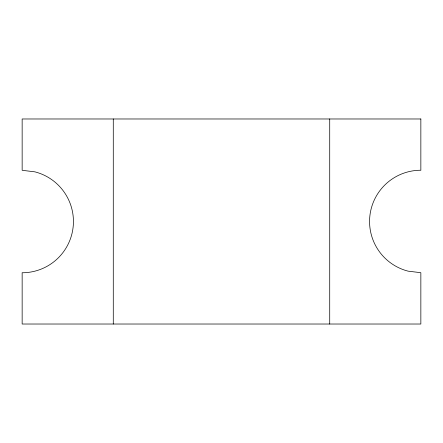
<?xml version="1.0" encoding="UTF-8"?>
<svg xmlns="http://www.w3.org/2000/svg" width="443" height="443" viewBox="0 0 443 443"><rect width="100%" height="100%" fill="white"/><g stroke="black" fill="none" stroke-linecap="round" stroke-linejoin="round"><path stroke-width="0.66" d="M329.719 118.979L329.719 324.021M113.281 118.979L113.281 324.021M420.85 118.979L22.15 118.979L22.15 170.306L34.892 171.845A51.261 51.261 0 0 1 22.693 272.761L22.15 272.694L22.15 324.021L420.85 324.021L420.85 272.694L408.108 271.155A51.261 51.261 0 0 1 420.307 170.239L420.85 170.306L420.85 118.979"/></g></svg>
